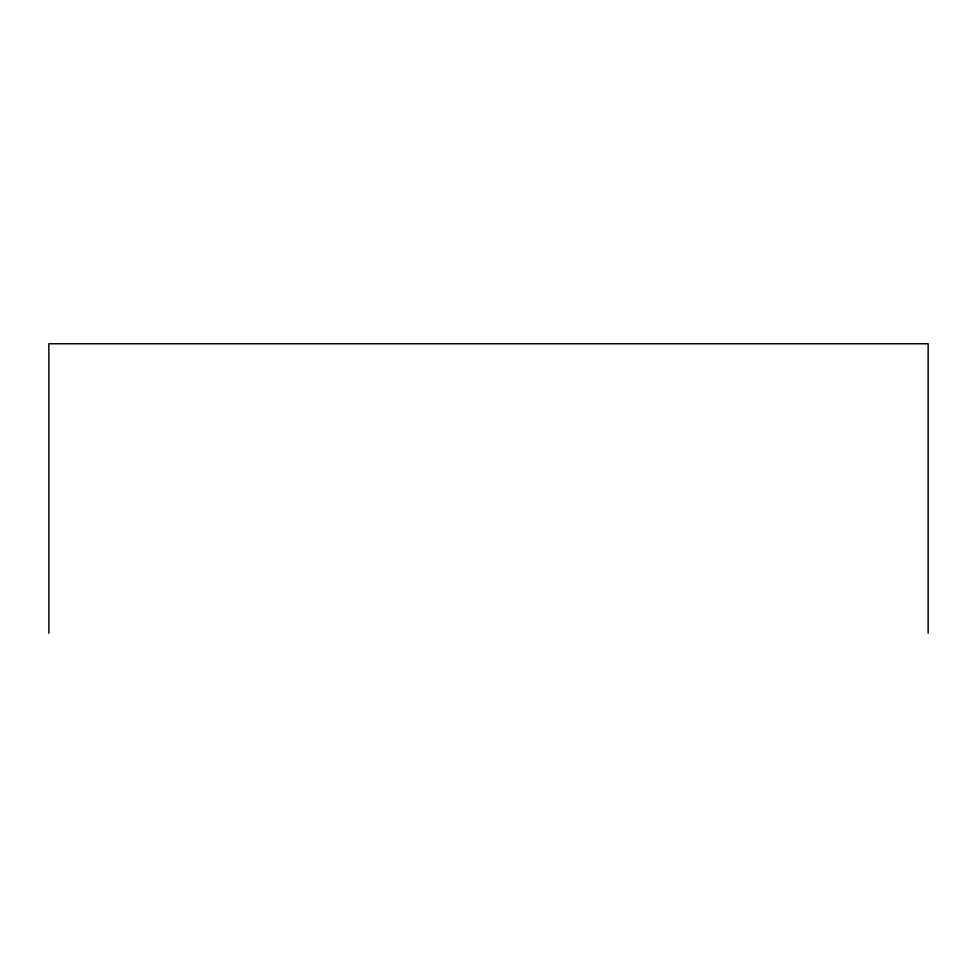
<?xml version="1.0" encoding="UTF-8"?>
<svg xmlns="http://www.w3.org/2000/svg" width="977" height="977" viewBox="0 0 977 977"><rect width="100%" height="100%" fill="white"/><g stroke="black" fill="none" stroke-linecap="round" stroke-linejoin="round"><path stroke-width="1.47" d="M928.15 633.243L928.15 343.757L48.85 343.757L48.85 633.243"/></g></svg>
